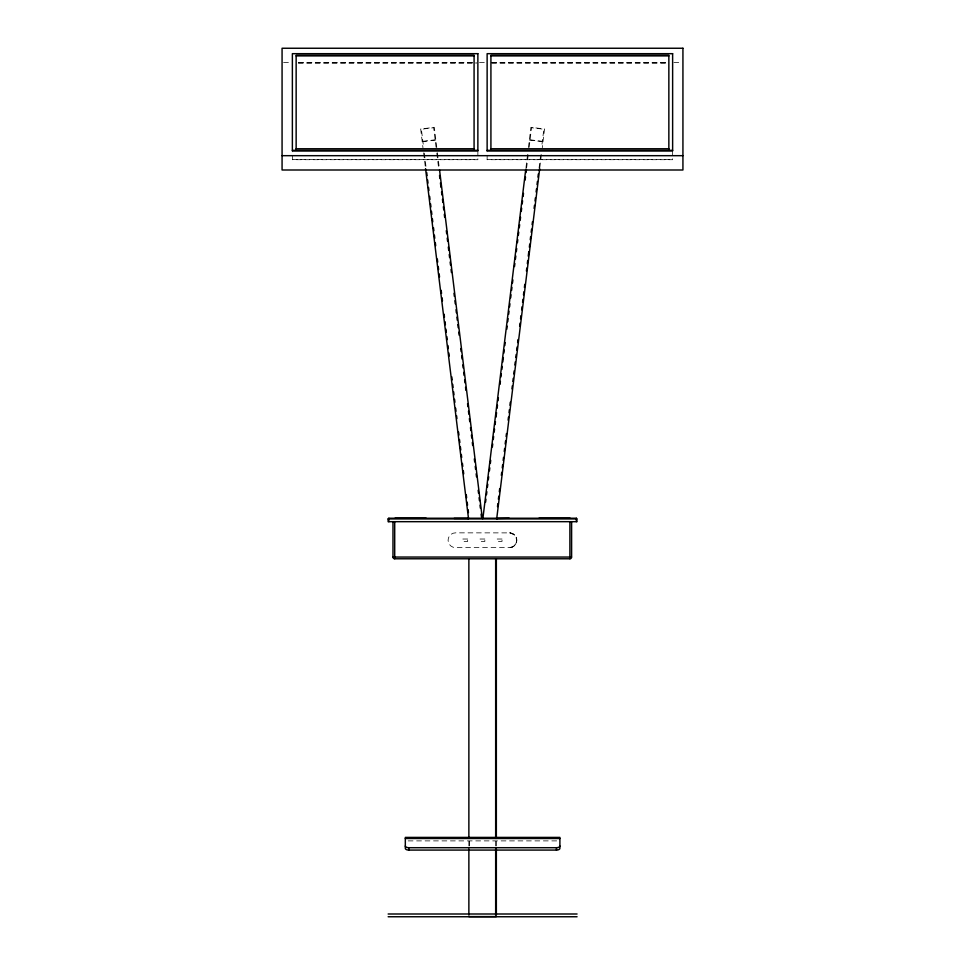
<?xml version="1.0" encoding="UTF-8"?>
<svg xmlns="http://www.w3.org/2000/svg" width="965" height="965" viewBox="0 0 965 965"><rect width="100%" height="100%" fill="white"/><g stroke="black" fill="none" stroke-linecap="round" stroke-linejoin="round"><path stroke-width="0.72" stroke-dasharray="4.83 3.62" d="M516.757 540.907L515.684 544.115L513.296 546.516M525.961 167.645L527.698 153.507M528.434 147.524L530.907 127.32L544.549 128.996L542.258 147.705M526.588 168.139L528.446 153.085M529.158 147.271L531.558 127.73L543.826 129.238L541.618 147.283M539.049 168.151L540.895 153.097M539.785 167.801L541.618 152.88M512.692 546.841L509.399 547.613L455.468 547.613A7.382 7.382 0 0 1 448.086 540.231A7.382 7.382 0 0 1 455.468 532.849L510.123 532.885L513.296 533.947L515.684 536.347M510.123 547.577C514.972 547.372 518.434 541.317 516.01 536.938M422.875 141.312L435.143 139.804M422.236 141.722L435.866 140.046M283.577 62.568L291.104 62.568M298.643 62.568L473.453 62.568M479.484 62.568L485.516 62.568M491.547 62.568L666.357 62.568M673.896 62.568L681.423 62.568M298.354 62.93L476.372 62.93M491.619 62.93L666.646 62.93M298.354 63.039L476.372 63.039M491.619 63.039L666.646 63.039M292.371 159.599L477.868 159.599M487.132 159.599L672.629 159.599M408.183 840.889L558.47 840.889M510.087 532.873L514.622 535.008L516.757 539.556M530.075 139.804L542.342 141.312M529.351 140.046L542.993 141.722M436.783 147.524L434.31 127.32L420.668 128.996L422.959 147.705M437.422 152.711L439.256 167.645M436.059 147.271L433.659 127.73L421.391 129.238L423.611 147.283M436.783 153.085L438.629 168.139M424.323 153.097L426.168 168.151M423.599 152.88L425.432 167.801M672.629 150.347L672.629 159.708L487.132 159.708L487.132 150.347M496.348 841.42L496.348 845.931M495.66 841.42L495.66 845.931M477.868 150.347L477.868 159.708L292.371 159.708L292.371 150.347M469.557 841.42L469.557 845.931M468.869 841.42L468.869 845.931M509.399 532.849A7.382 7.382 0 0 1 516.794 540.231A7.382 7.382 0 0 1 509.399 547.613M467.663 539.025L462.862 539.025L462.862 541.437L467.663 541.437L467.663 539.025M484.84 539.025L480.027 539.025L480.027 541.437L484.84 541.437L484.84 539.025M502.017 539.025L497.204 539.025L497.204 541.437L502.017 541.437L502.017 539.025"/><path stroke-width="1.45" d="M482.874 518.567L525.78 169.14M485.576 502.174L485.95 499.182M486.493 494.719L486.867 491.728M487.409 487.265L487.771 484.261M488.326 479.81L488.688 476.806M489.424 470.86L489.798 467.856M490.341 463.405L490.703 460.389M492.355 447L492.717 443.984M493.272 439.545L493.634 436.53M494.189 432.091L494.55 429.063M495.105 424.624L495.467 421.608M496.022 417.133L496.565 412.658M497.108 408.231L497.482 405.204M498.036 400.728L498.398 397.737M500.039 384.372L500.413 381.332M500.956 376.917L501.33 373.877M501.872 369.45L502.246 366.411M502.789 361.996L503.344 357.52M503.887 353.057L504.261 350.006M504.804 345.591L505.178 342.539M506.818 329.198L507.192 326.134M507.735 321.731L508.109 318.679M508.651 314.276L509.025 311.213M509.568 306.822L509.942 303.758M510.666 297.871L511.04 294.808M511.583 290.417L511.957 287.353M512.499 282.962L512.873 279.886M514.502 266.557L514.888 263.481M515.419 259.103L515.805 256.014M516.335 251.648L516.721 248.56M517.433 242.697L517.807 239.718M518.35 235.243L518.736 232.155M519.267 227.788L519.653 224.688M520.195 220.213L520.569 217.234M521.281 211.383L521.667 208.283M522.198 203.929L522.584 200.829M523.114 196.474L523.5 193.362M525.129 180.069L525.515 176.957M526.046 172.614L526.432 169.502M497.494 506.649L497.856 503.658M498.398 499.195L498.772 496.203M499.315 491.74L499.689 488.736M501.33 475.335L501.704 472.331M502.246 467.88L502.62 464.877M503.163 460.426L503.537 457.41M504.261 451.475L504.635 448.46M505.178 444.021L505.551 441.005M506.094 436.566L506.468 433.55M508.109 420.161L508.483 417.133M509.025 412.706L509.399 409.679M509.942 405.252L510.304 402.224M511.957 388.847L512.331 385.807M512.873 381.392L513.235 378.352M513.778 373.938L514.152 370.898M514.876 364.987L515.25 361.947M515.793 357.532L516.166 354.481M516.709 350.078L517.083 347.026M517.638 342.551L518 339.571M519.64 326.218L520.014 323.154M520.557 318.764L520.931 315.7M521.655 309.813L522.029 306.749M522.572 302.359L522.946 299.295M523.488 294.904L523.862 291.828M524.405 287.449L524.779 284.373M526.42 271.044L526.781 268.065M527.336 263.59L527.71 260.502M528.253 256.135L528.796 251.66M529.351 247.185L529.725 244.097M530.255 239.73L530.641 236.642M531.172 232.276L531.558 229.175M532.101 224.7L532.475 221.721M534.103 208.416L534.489 205.316M535.02 200.961L535.406 197.849M536.118 192.011L536.504 188.899M537.035 184.556L537.421 181.444M537.951 177.102L538.337 173.99M496.722 518.579L539.688 168.634M388.123 518.929L388.811 518.241L576.358 518.241L577.046 521.679L388.123 521.679L388.123 518.929L577.046 518.929M296.146 55.898L474.08 55.898M490.92 55.898L668.854 55.898M296.146 148.767L474.08 148.767M490.92 148.767L668.854 148.767M292.371 150.347L477.868 150.347M487.132 150.347L672.629 150.347M282.07 155.679L682.93 155.679M454.081 518.422L468.845 518.422M496.155 518.422L509.194 518.241M393.105 557.058L571.485 557.058M392.984 521.679L392.984 557.058A1.713 1.713 0 0 0 394.709 558.783L569.893 558.783A1.713 1.713 0 0 0 571.606 557.058L571.606 521.679M405.324 838.501L559.893 838.501M405.324 845.991A3.438 1.713 0 0 0 408.75 847.704L556.467 847.704A3.438 1.713 0 0 0 559.893 845.991M408.75 850.081L556.467 850.081A3.438 1.713 0 0 0 559.893 848.368L559.893 837.403L405.324 837.403L405.324 848.368A3.438 1.713 0 0 0 408.75 850.081L408.75 847.704M388.147 914L577.07 914M468.869 916.593L496.348 916.593M388.147 916.75L577.07 916.75M439.545 169.961L482.343 518.567M439.521 175.461L439.907 178.585M440.438 182.928L440.993 187.403M441.536 191.878L441.922 194.978M442.453 199.333L442.839 202.445M443.369 206.787L443.755 209.9M444.298 214.375L444.672 217.354M446.3 230.659L446.686 233.759M447.217 238.114L447.603 241.214M448.315 247.064L448.701 250.164M449.232 254.531L449.618 257.619M450.148 261.985L450.522 265.073M451.065 269.452L451.439 272.528M453.996 293.312L454.37 296.388M454.913 300.778L455.287 303.842M456.011 309.729L456.385 312.793M456.928 317.183L457.301 320.247M457.844 324.638L458.218 327.702M458.761 332.177L459.135 335.157M460.775 348.51L461.149 351.562M461.692 355.964L462.066 359.016M462.79 364.915L463.152 367.906M463.707 372.381L464.081 375.421M464.623 379.836L464.997 382.876M465.54 387.303L465.902 390.33M467.555 403.708L467.916 406.735M468.471 411.162L468.833 414.19M469.376 418.629L469.75 421.645M470.486 427.579L470.848 430.595M471.39 435.034L471.764 438.05M472.307 442.489L472.681 445.504M474.322 458.906L474.696 461.909M475.238 466.36L475.612 469.364M476.155 473.827L476.529 476.819M478.17 490.232L478.544 493.224M479.086 497.687L479.46 500.678M480.003 505.153L480.377 508.133M481.101 514.104L481.475 517.083M426.699 172.494L427.085 175.618M427.616 179.948L428.002 183.073M428.532 187.415L428.918 190.527M429.63 196.365L430.004 199.345M430.547 203.82L430.933 206.932M431.464 211.275L431.85 214.387M432.392 218.85L432.754 221.841M433.478 227.692L433.864 230.78M434.395 235.146L434.769 238.246M435.312 242.601L435.685 245.701M437.326 259.018L437.7 262.094M438.243 266.473L438.617 269.561M439.159 273.927L439.533 277.015M441.174 290.344L441.548 293.408M442.091 297.799L442.465 300.863M444.105 314.204L444.467 317.195M445.022 321.671L445.396 324.723M445.939 329.125L446.312 332.177M446.843 336.58L447.229 339.644M447.953 345.53L448.327 348.582M448.87 352.997L449.244 356.037M451.789 376.857L452.163 379.896M452.706 384.323L453.08 387.351M453.622 391.778L453.996 394.806M454.551 399.281L454.913 402.272M455.637 408.183L456.011 411.211M456.566 415.686L456.928 418.665M458.568 432.055L458.942 435.07M459.485 439.509L459.859 442.525M460.401 446.976L460.775 449.98M461.318 454.431L461.692 457.434M462.416 463.381L462.79 466.385M463.333 470.836L463.707 473.839M466.264 494.707L466.626 497.699M467.181 502.162L467.543 505.153M468.097 509.629L468.459 512.608M425.541 168.634L468.507 518.579M668.854 149.394L668.854 55.27L490.92 55.27L490.92 149.394M576.358 518.241L576.358 521.679M570.146 518.241L538.977 518.241M569.893 521.679L569.893 558.747M556.467 847.704L556.467 850.081M496.842 518.241L496.842 518.929M496.348 558.783L496.348 838.416M496.348 848.935L496.348 915.085M495.66 558.783L495.66 838.416M495.66 848.935L495.66 915.085M474.08 149.394L474.08 55.27L296.146 55.27L296.146 149.394M468.869 558.783L468.869 838.416M468.869 848.935L468.869 915.085M468.327 518.241L468.327 518.929M426.204 518.241L395.023 518.241M394.709 521.679L394.709 558.747M388.811 518.241L388.811 521.679M682.93 48.25L282.07 48.25L282.07 169.997L682.93 169.997L682.93 48.25M477.868 53.678L292.371 53.678L292.371 150.95L477.868 150.95L477.868 53.678M672.629 53.678L487.132 53.678L487.132 150.95L672.629 150.95L672.629 53.678"/></g></svg>
